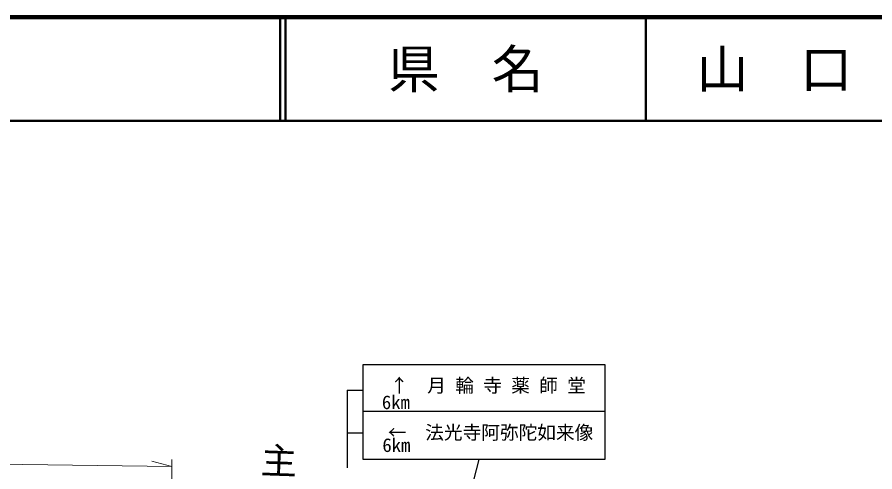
# Model space of a CAD drawing. Units: millimetres, scale not verified. Extents: x 40000 to 680000, y 20000 to 380000.
# Drawn here: x 272378 to 355067, y 336193 to 380000 of the extents above; entities that cross this region are included whole.
import ezdxf
from ezdxf.enums import TextEntityAlignment as Align

# ---------------------------------------------------------------- set-up
doc = ezdxf.new("R2010")
doc.units = ezdxf.units.MM
doc.header["$LTSCALE"] = 1000
for name, color, linetype, lineweight in [('M-BGD', 7, 'Continuous', 25), ('M-STR-HTXT', 7, 'Continuous', 13), ('M-STR-STRC', 7, 'Continuous', 25), ('M-TTL', 2, 'Continuous', 140), ('M-TTL-LINE', 7, 'Continuous', 50)]:
    doc.layers.add(name, color=color, linetype=linetype, lineweight=lineweight)
doc.layers.add('M-TTL-TXT', color=7, linetype='Continuous')
doc.styles.add('@ＭＳ ゴシック', font='')
doc.styles.add('ＭＳ ゴシック', font='')
doc.styles.get('@ＭＳ ゴシック').set_extended_font_data('@MS Gothic')
doc.styles.get('ＭＳ ゴシック').set_extended_font_data('MS Gothic')

msp = doc.modelspace()

# ---------------------------------------------------------------- linework, layer by layer
at = {"layer": 'M-STR-HTXT'}
for p, q in [((263001, 337030), (287300, 336691)), ((287300, 336691), (285376, 337236)), ((287300, 337369), (287300, 328902))]:
    msp.add_line(p, q, dxfattribs=at)
at = {"layer": 'M-STR-STRC'}
for p, q in [((304191, 344072), (305753, 344073)), ((304191, 344072), (304191, 336564)), ((305753, 342054), (329031, 342054)), ((304191, 339959), (305753, 339960)), ((316876, 337387), (307705, 300793))]:
    msp.add_line(p, q, dxfattribs=at)
msp.add_lwpolyline([(305753, 346530), (329031, 346537), (329031, 337387), (305753, 337387)], close=True, dxfattribs=at)
at = {"layer": 'M-TTL'}
msp.add_line((680000, 380000), (40000, 380000), dxfattribs=at)
at = {"layer": 'M-TTL-LINE'}
for p, q in [((297750, 380000), (297750, 370000)), ((298250, 380000), (298250, 370000)), ((333000, 380000), (333000, 370000)), ((40000, 370000), (680000, 370000))]:
    msp.add_line(p, q, dxfattribs=at)

# ---------------------------------------------------------------- texts
at = {"layer": 'M-BGD', "style": '@ＭＳ ゴシック'}
msp.add_text('主要地方道徳山・徳地線', height=2566, rotation=267.985, dxfattribs=at).set_placement((295589, 339124), align=Align.BOTTOM_LEFT)
at = {"layer": 'M-STR-STRC', "style": 'ＭＳ ゴシック'}
for s, p in [('↑\u3000月 輪 寺 薬 師 堂', (308317, 343458)), ('6km', (307541, 341839)), ('←\u3000法光寺阿弥陀如来像', (308123, 338926)), ('6km', (307591, 337710))]:
    msp.add_text(s, height=1320, dxfattribs=at).set_placement(p, align=Align.BOTTOM_LEFT)
at = {"layer": 'M-TTL-TXT', "style": 'ＭＳ ゴシック'}
for s, p in [('県\u3000名', (315625, 375000)), ('山\u3000口\u3000県', (350375, 375000))]:
    msp.add_text(s, height=3666, dxfattribs=at).set_placement(p, align=Align.MIDDLE_CENTER)

doc.saveas('drawing.dxf')
